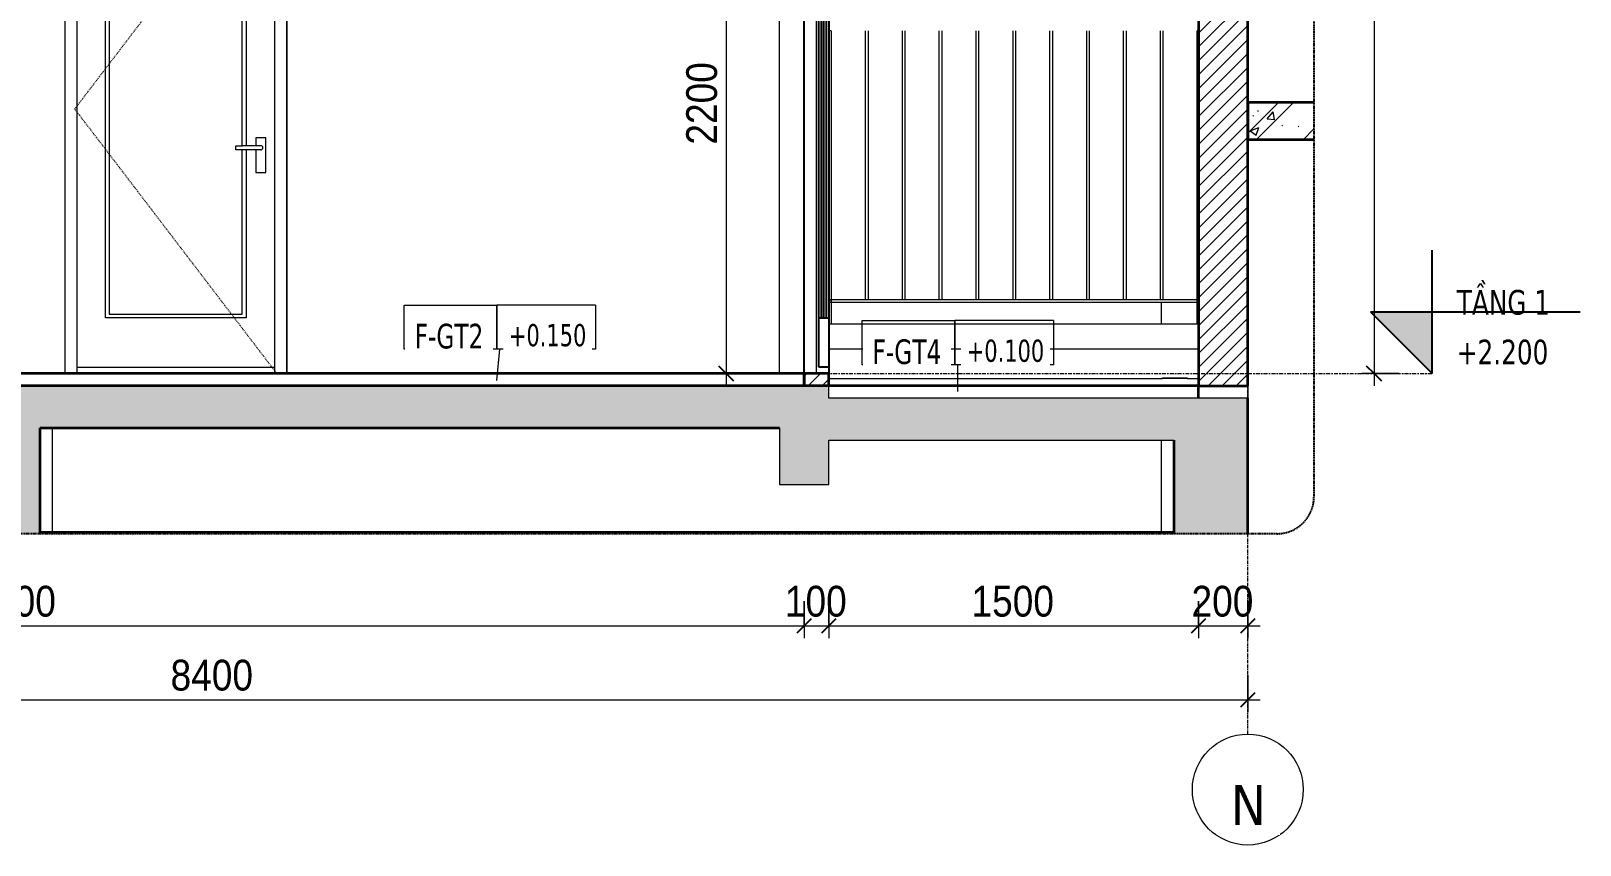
# Model space of a CAD drawing. Header units: millimetres. Extents: x 31157 to 224036, y 218 to 80529.
# Drawn here: x 102075 to 108360, y 287 to 3590 of the extents above; entities that cross this region are included whole.
import ezdxf

# ---------------------------------------------------------------- set-up
doc = ezdxf.new("R2010")
doc.units = ezdxf.units.MM
for name, pattern in [('Centre', [31.75, 6.35, -4.7625, 15.875, -4.7625]), ('Dash', [6, 3, -3]), ('Grid Line', [22.225, 12.7, -3.175, 3.175, -3.175]), ('Hidden', [7.14375, 4.7625, -2.38125])]:
    doc.linetypes.add(name, pattern=pattern)
for name, color, linetype, lineweight in [('0-5', 170, 'Continuous', 5), ('A-ANNO-DIMS', 211, 'Continuous', 9), ('A-ANNO-DIMS-50', 211, 'Continuous', 9), ('A-CLNG-1', 250, 'Continuous', 35), ('A-CLNG-PATT-3', 13, 'Continuous', 18), ('A-DETL-GENF', 92, 'Continuous', 18), ('A-DETL-GENF-4', 92, 'Hidden', 25), ('A-DETL-GENF-5', 9, 'Continuous', 18), ('A-DETL-GENF-HDLN-1', 7, 'Dash', 18), ('A-DETL-MEDM', 33, 'Continuous', 35), ('A-DETL-THIN', 151, 'Continuous', 18), ('A-DOOR', 31, 'Continuous', 18), ('A-DOOR-1', 7, 'Continuous', 18), ('A-DOOR-3', 90, 'Continuous', 25), ('A-FLOR-FNSH-1', 250, 'Continuous', 35), ('A-FLOR-HRAL', 11, 'Continuous', 18), ('A-FLOR-HRAL-2', 7, 'Continuous', 18), ('A-FLOR-IDEN', 11, 'Continuous', 9), ('A-FLOR-LEVL', 51, 'Continuous', 9), ('A-FLOR-LEVL-1', 51, 'Continuous', 25), ('A-FLOR-LEVL-2', 51, 'Centre', 9), ('A-FLOR-PATT-1', 253, 'Continuous', 18), ('A-WALL', 113, 'Continuous', 18), ('A-WALL-5', 7, 'Continuous', 18), ('A-WALL-6', 250, 'Continuous', 35), ('A-WALL-PATT-1', 9, 'Continuous', 18), ('A-WALL-PATT-2', 111, 'Continuous', 18), ('M-EQPM', 50, 'Continuous', 18), ('M-EQPM-2', 7, 'Continuous', 18), ('S-BEAM-2', 7, 'Continuous', 18), ('S-COLS-8', 7, 'Continuous', 18), ('S-GRID-1', 1, 'Grid Line', 9), ('S-GRID-IDEN', 1, 'Continuous', 9)]:
    doc.layers.add(name, color=color, linetype=linetype, lineweight=lineweight)
doc.styles.add('Tahoma', font='tahoma.ttf', dxfattribs={"width": 0.8, "height": 100})
doc.styles.add('Tahoma_1', font='tahoma.ttf', dxfattribs={"width": 0.8, "height": 90})
doc.styles.add('Tahoma_B', font='tahomabd.ttf', dxfattribs={"height": 162.5})
doc.styles.add('Tahoma_B_1', font='tahomabd.ttf', dxfattribs={"width": 0.85, "height": 100})
doc.styles.add('UTM Avo', font='', dxfattribs={"width": 0.9, "height": 125})
doc.styles.get('UTM Avo').set_extended_font_data('UTM Avo')
doc.dimstyles.new('1_Dim_chi_tiet_2_5', dxfattribs={"dimscale": 304.8, "dimtxt": 124.912619, "dimasz": 0.19685, "dimexe": 0.164042, "dimexo": 0.0625, "dimgap": 0.016404, "dimtad": 1, "dimdec": 0, "dimrnd": 5, "dimzin": 0, "dimdsep": 46, "dimtxsty": 'UTM Avo', "dimblk1": 'OBLIQUE', "dimblk2": 'OBLIQUE', "dimsah": 1, "dimcen": 0.09, "dimdle": 0.164042, "dimazin": 0, "dimtfac": 1, "dimtdec": 4, "dimtix": 1, "dimtmove": 0, "dimatfit": 3, "dimfxl": 0.328084, "dimfxlon": 1, "dimtvp": 1, "dimtolj": 1, "dimtzin": 0, "dimarcsym": 2})
pattern_1 = [(50, (100098.27, 15875), (364.368, -31.8783), [38.1, -419.1]), (355, (100098.27, 15875), (-70.486, 382.113), [30.48, -335.28]), (100.451, (100128.63, 15872.34), (293.885, 350.233), [32.38, -356.18]), (46.184, (100098.27, 15976.6), (542.158, -84.086), [57.15, -628.65]), (96.636, (100143.45, 15969.6), (474.805, 494.855), [48.57, -534.27]), (351.184, (100098.27, 15976.6), (474.81, 494.85), [45.72, -502.92]), (21, (100149.07, 15951.2), (303.2285, -204.5305), [38.1, -419.1]), (326, (100149.07, 15951.2), (123.604, 368.376), [30.48, -335.28]), (71.451, (100174.34, 15934.16), (426.834, 163.843), [32.38, -356.18]), (37.5, (100098.27, 15875), (6.1766, 169.1102), [3.353, -327.863, 3.353, -337.007, -336.55]), (37.5, (100098.27, 15875), (6.1766, 169.1102), [-671.576, 3.353, -333.197]), (7.5, (100098.27, 15875), (133.6389, 200.3615), [3.353, -190.703, 3.353, -320.243, -128.27]), (7.5, (100098.27, 15875), (133.6389, 200.3615), [-517.652, 3.353, -124.917]), (327.5, (99984.99, 15875), (271.1818, -11.4584), [3.353, -123.647, 3.353, -392.887, -525.78]), (327.5, (99984.99, 15875), (271.1818, -11.4584), [-523.24, 3.353, -522.427]), (317.5, (99934.19, 15875), (296.2585, 50.853), [3.353, -161.747, 3.353, -259.791, -373.38]), (317.5, (99934.19, 15875), (296.2585, 50.853), [-428.244, 3.353, -370.027]), (45, (100098.27, 15875), (-125.7236, 125.7236), []), (45, (100098.27, 16065.5), (-125.7236, 125.7236), [])]

# ---------------------------------------------------------------- blocks, each defined once
blk = doc.blocks.new('NCV_TKTC_KET CAU_rvt-6-TKCS_CĂN HỘ LOẠI 2 - MẶT CẮT 5')
at = {"layer": 'S-BEAM-2'}
blk.add_line((76536.9, 2300), (78036.9, 2300), dxfattribs=at)
at = {"layer": 'S-COLS-8'}
for p, q in [((77886.9, 2400), (77886.9, 2490)), ((73386.9, 1555), (73386.9, 1980)), ((77886.9, 1555), (77886.9, 1930))]:
    blk.add_line(p, q, dxfattribs=at)
blk = doc.blocks.new('DOOR_CW_01 CANH MO-PANEL KINH - DIW_01-900x2200-CỬA GỖ VÂN LAMINATE-V63-TKCS_CĂN HỘ LOẠI 2 - MẶT CẮT 5')
at = {"layer": 'A-DETL-GENF-HDLN-1'}
for p, q in [((73476.9, 3273.5), (74296.9, 4347)), ((74296.9, 2200), (73476.9, 3273.5))]:
    blk.add_line(p, q, dxfattribs=at)
at = {"layer": 'A-DOOR-1'}
for p, q in [((74336.9, 4400), (73436.9, 4400)), ((73436.9, 4400), (73436.9, 2200)), ((74336.9, 2200), (74336.9, 4400)), ((73486.9, 2200), (73486.9, 4350)), ((73486.9, 4350), (74286.9, 4350)), ((74286.9, 4350), (74286.9, 2200)), ((73601.9, 4158), (74171.9, 4158)), ((73601.9, 2426), (73601.9, 4158)), ((74171.9, 4158), (74171.9, 3124.5)), ((74156.9, 4143), (73616.9, 4143)), ((73616.9, 4143), (73616.9, 2441)), ((74156.9, 3124.5), (74156.9, 4143)), ((74212.2, 3156), (74212.2, 3124.5)), ((74251.7, 3156), (74212.2, 3156)), ((74251.7, 3016), (74251.7, 3156)), ((74131.1, 3124.5), (74156.9, 3124.5)), ((74131.1, 3107.5), (74131.1, 3124.5)), ((74156.9, 3107.5), (74131.1, 3107.5)), ((74231.9, 3124.5), (74156.9, 3124.5)), ((74156.9, 2441), (74156.9, 3107.5)), ((74231.9, 3107.5), (74156.9, 3107.5)), ((74171.9, 3107.5), (74171.9, 2426)), ((74212.2, 3107.5), (74212.2, 3016)), ((74212.2, 3016), (74251.7, 3016)), ((74171.9, 2426), (73601.9, 2426)), ((73616.9, 2441), (74156.9, 2441)), ((73486.9, 2226), (74286.9, 2226))]:
    blk.add_line(p, q, dxfattribs=at)
for start, end in [(0, 90), (270, 360)]:
    blk.add_arc((74231.9, 3116), 8.5, start, end, dxfattribs=at)
blk = doc.blocks.new('THU NUOC - THU NUOC-455054-TKCS_CĂN HỘ LOẠI 2 - MẶT CẮT 5')
at = {"layer": 'M-EQPM-2'}
for p, q in [((69483.7, 5583.2), (69583.7, 5583.2)), ((69483.7, 5580), (69483.7, 5583.2)), ((69583.7, 5580), (69483.7, 5580)), ((69583.7, 5583.2), (69583.7, 5580))]:
    blk.add_line(p, q, dxfattribs=at)
blk = doc.blocks.new('Railing - 10mm-457212-TKCS_CĂN HỘ LOẠI 2 - MẶT CẮT 5')
at = {"layer": 'A-FLOR-HRAL-2'}
for p, q in [((69320.7, 2500), (69320.7, 3590)), ((69330.7, 3590), (69330.7, 2500))]:
    blk.add_line(p, q, dxfattribs=at)
blk = doc.blocks.new('Railing - 50 x 10mm-V64-TKCS_CĂN HỘ LOẠI 2 - MẶT CẮT 5')
at = {"layer": 'A-FLOR-HRAL-2'}
for q in [(76536.9, 3590), (76546.5, 2400)]:
    blk.add_line((76546.5, 3590), q, dxfattribs=at)
blk = doc.blocks.new('Railing - 50 x 10mm-V65-TKCS_CĂN HỘ LOẠI 2 - MẶT CẮT 5')
at = {"layer": 'A-FLOR-HRAL-2'}
for p in [(78036.9, 3590), (78031.9, 2400)]:
    blk.add_line(p, (78031.9, 3590), dxfattribs=at)
blk = doc.blocks.new('Railing - Railing-987307-TKCS_CĂN HỘ LOẠI 2 - MẶT CẮT 5')
at = {"layer": 'A-FLOR-HRAL-2'}
for p, q in [((76541.5, 2490), (76541.5, 2500)), ((76541.5, 2500), (78036.9, 2500)), ((76541.5, 2490), (78036.9, 2490))]:
    blk.add_line(p, q, dxfattribs=at)
for name, p in [('Railing - 50 x 10mm-V64-TKCS_CĂN HỘ LOẠI 2 - MẶT CẮT 5', (0, 0)), ('Railing - 10mm-457212-TKCS_CĂN HỘ LOẠI 2 - MẶT CẮT 5', (7365.4, 0)), ('Railing - 10mm-457212-TKCS_CĂN HỘ LOẠI 2 - MẶT CẮT 5', (7514.9, 0)), ('Railing - 10mm-457212-TKCS_CĂN HỘ LOẠI 2 - MẶT CẮT 5', (7664.5, 0)), ('Railing - 10mm-457212-TKCS_CĂN HỘ LOẠI 2 - MẶT CẮT 5', (7814, 0)), ('Railing - 10mm-457212-TKCS_CĂN HỘ LOẠI 2 - MẶT CẮT 5', (7963.6, 0)), ('Railing - 10mm-457212-TKCS_CĂN HỘ LOẠI 2 - MẶT CẮT 5', (8113.1, 0)), ('Railing - 10mm-457212-TKCS_CĂN HỘ LOẠI 2 - MẶT CẮT 5', (8262.7, 0)), ('Railing - 10mm-457212-TKCS_CĂN HỘ LOẠI 2 - MẶT CẮT 5', (8412.2, 0)), ('Railing - 10mm-457212-TKCS_CĂN HỘ LOẠI 2 - MẶT CẮT 5', (8561.7, 0)), ('Railing - 50 x 10mm-V65-TKCS_CĂN HỘ LOẠI 2 - MẶT CẮT 5', (0, 0))]:
    blk.add_blockref(name, p)
blk = doc.blocks.new('DOOR_CW_01 CANH MO-PANEL KINH - DIG_01-900x2200-CỬA NHÔM KÍNH-400860-TKCS_CĂN HỘ LOẠI 2 - MẶT CẮT 5')
at = {"layer": 'A-DOOR-1'}
for p, q in [((76436.9, 2200), (76436.9, 4350)), ((76486.9, 2200), (76486.9, 4350)), ((76536.9, 2200), (76536.9, 4360))]:
    blk.add_line(p, q, dxfattribs=at)
at = {"layer": 'A-DOOR-3'}
for p, q in [((76536.9, 4400), (76316.9, 4400)), ((76436.9, 2200), (76436.9, 4400)), ((76436.9, 2200), (76436.9, 4400)), ((76436.9, 4400), (76436.9, 4350)), ((76536.9, 4400), (76436.9, 4400)), ((76536.9, 4400), (76536.9, 2200)), ((76536.9, 4400), (76536.9, 2200)), ((76536.9, 4360), (76536.9, 4400)), ((76536.9, 4360), (76436.9, 4360)), ((76436.9, 4350), (76486.9, 4350)), ((76486.9, 4350), (76486.9, 4360)), ((76486.9, 4360), (76536.9, 4360)), ((76536.9, 4360), (76496.9, 4360)), ((76496.9, 2226), (76496.9, 4360)), ((76536.9, 4158), (76496.9, 4158)), ((76506.9, 2426), (76506.9, 4158)), ((76516.9, 2426), (76516.9, 4158)), ((76526.9, 2426), (76526.9, 4158)), ((76496.9, 2426), (76536.9, 2426)), ((76536.9, 2226), (76496.9, 2226))]:
    blk.add_line(p, q, dxfattribs=at)
blk = doc.blocks.new('NCV_TKTC_TANG 1_rvt-6-TKCS_CĂN HỘ LOẠI 2 - MẶT CẮT 5')
at = {"layer": 'A-WALL-PATT-1'}
h = blk.add_hatch(dxfattribs=at)
h.set_pattern_fill('FP_16', color=256, style=0, pattern_type=2)
h.set_pattern_definition([(45, (71323.108, 15875), (-28.28427, 28.28427), [])])
h.paths.add_polyline_path([(76536.9, 2150), (76536.9, 2200), (76436.9, 2200), (76436.9, 2150), (76486.9, 2150)])
h.paths.add_polyline_path([(76526.9, 4400), (76536.9, 4400), (76536.9, 5150), (76436.9, 5150), (76436.9, 4400), (76446.9, 4400)])
h.paths.add_polyline_path([(76526.9, 4410), (76446.9, 4410), (76446.9, 4520), (76526.9, 4520), (76526.9, 4498)])
at = {"layer": 'A-FLOR-FNSH-1'}
for p, q in [((76436.9, 2200), (70036.9, 2200)), ((76436.9, 2150), (76436.9, 2200)), ((76536.9, 2200), (76436.9, 2200)), ((76436.9, 2200), (76436.9, 2150)), ((76536.9, 2150), (76536.9, 2200)), ((78036.9, 2150), (76536.9, 2150)), ((78036.9, 2100), (78036.9, 2150))]:
    blk.add_line(p, q, dxfattribs=at)
at = {"layer": 'A-WALL-5'}
for p, q in [((74336.9, 4400), (74336.9, 2300)), ((78036.9, 2400), (76536.9, 2400)), ((74336.9, 2300), (74336.9, 2200)), ((76536.9, 2180), (77890.3, 2180)), ((77990.3, 2180), (78036.9, 2180))]:
    blk.add_line(p, q, dxfattribs=at)
at = {"layer": 'A-WALL-6'}
for p, q in [((76436.9, 2200), (76436.9, 2150)), ((76536.9, 2200), (76436.9, 2200)), ((76536.9, 2150), (76536.9, 2200))]:
    blk.add_line(p, q, dxfattribs=at)
at = {"layer": 'S-COLS-8'}
for p, q in [((73436.9, 4700), (73436.9, 2200)), ((76336.9, 2200), (76336.9, 4700))]:
    blk.add_line(p, q, dxfattribs=at)
at = {"layer": 'A-DOOR'}
for name in ['DOOR_CW_01 CANH MO-PANEL KINH - DIW_01-900x2200-CỬA GỖ VÂN LAMINATE-V63-TKCS_CĂN HỘ LOẠI 2 - MẶT CẮT 5', 'DOOR_CW_01 CANH MO-PANEL KINH - DIG_01-900x2200-CỬA NHÔM KÍNH-400860-TKCS_CĂN HỘ LOẠI 2 - MẶT CẮT 5']:
    blk.add_blockref(name, (0, 0), dxfattribs=at)
at = {"layer": 'A-FLOR-HRAL'}
blk.add_blockref('Railing - Railing-987307-TKCS_CĂN HỘ LOẠI 2 - MẶT CẮT 5', (0, 0), dxfattribs=at)
at = {"layer": 'M-EQPM'}
blk.add_blockref('THU NUOC - THU NUOC-455054-TKCS_CĂN HỘ LOẠI 2 - MẶT CẮT 5', (8406.6, -3400), dxfattribs=at)
blk = doc.blocks.new('BORDER VIEW - BORDER VIEW-2582421-TKCS_CĂN HỘ LOẠI 2 - MẶT CẮT 5')
at = {"layer": 'A-DETL-GENF-4'}
for p, q in [((78505.4, 5956.4), (78505.4, 1700)), ((78355.4, 1550), (69441.9, 1550))]:
    blk.add_line(p, q, dxfattribs=at)
blk.add_arc((78355.4, 1700), 150, 270, 360, dxfattribs=at)
blk = doc.blocks.new('Level - CAO ĐỘ LEVEL-350587-TKCS_CĂN HỘ LOẠI 2 - MẶT CẮT 5')
at = {"layer": 'A-FLOR-LEVL'}
blk.add_hatch(color=256, dxfattribs=at).paths.add_polyline_path([(78985, 2450), (78985, 2200), (78735, 2450)])
at = {"layer": 'A-FLOR-LEVL-1'}
for p, q in [((78985, 2200), (78985, 2700)), ((78735, 2450), (78985, 2200)), ((78735, 2450), (79585, 2450))]:
    blk.add_line(p, q, dxfattribs=at)
blk = doc.blocks.new('Grid - M_Grid Head - Circle-353313-TKCS_CĂN HỘ LOẠI 2 - MẶT CẮT 5')
at = {"layer": 'S-GRID-IDEN'}
blk.add_circle((69936.9, 511.9), 225, dxfattribs=at)
blk = doc.blocks.new('DIMBLOCK100-TKCS_CĂN HỘ LOẠI 2 - MẶT CẮT 5')
at = {"layer": 'A-ANNO-DIMS-50'}
for p, q in [((98812.1, 1276.3), (98812.1, 1126.3)), ((98812.1, 1176.3), (98812.1, 1276.3)), ((105212.1, 1276.3), (105212.1, 1126.3)), ((105212.1, 1176.3), (105212.1, 1276.3)), ((98812.1, 1176.3), (105212.1, 1176.3))]:
    blk.add_line(p, q, dxfattribs=at)
at = {"layer": 'A-ANNO-DIMS-50', "lineweight": 25}
for p, q in [((98812.1, 1176.3), (98842.1, 1206.3)), ((105212.1, 1176.3), (105242.1, 1206.3)), ((98812.1, 1176.3), (98782.1, 1146.3)), ((105212.1, 1176.3), (105182.1, 1146.3))]:
    blk.add_line(p, q, dxfattribs=at)
at = {"layer": 'A-ANNO-DIMS-50', "color": 0, "insert": (101840.9, 1338.7), "char_height": 125, "width": 410.824, "attachment_point": 1, "line_spacing_factor": 1.110334, "style": 'UTM Avo'}
blk.add_mtext('6400', dxfattribs=at)
blk = doc.blocks.new('_Oblique')
at = {"color": 0, "linetype": 'ByBlock', "lineweight": -2}
blk.add_line((-0.5, -0.5), (0.5, 0.5), dxfattribs=at)
blk = doc.blocks.new('DIMBLOCK101-TKCS_CĂN HỘ LOẠI 2 - MẶT CẮT 5')
at = {"layer": 'A-ANNO-DIMS-50'}
for p, q in [((105212.1, 1276.3), (105212.1, 1126.3)), ((105212.1, 1176.3), (105212.1, 1276.3)), ((105312.1, 1276.3), (105312.1, 1126.3)), ((105312.1, 1176.3), (105312.1, 1276.3)), ((105212.1, 1176.3), (105312.1, 1176.3))]:
    blk.add_line(p, q, dxfattribs=at)
at = {"layer": 'A-ANNO-DIMS-50', "lineweight": 25}
for p, q in [((105212.1, 1176.3), (105242.1, 1206.3)), ((105312.1, 1176.3), (105342.1, 1206.3)), ((105212.1, 1176.3), (105182.1, 1146.3)), ((105312.1, 1176.3), (105282.1, 1146.3))]:
    blk.add_line(p, q, dxfattribs=at)
at = {"layer": 'A-ANNO-DIMS-50', "color": 0, "insert": (105133.7, 1338.7), "char_height": 125, "width": 308.118, "attachment_point": 1, "line_spacing_factor": 1.110334, "style": 'UTM Avo'}
blk.add_mtext('100', dxfattribs=at)
blk = doc.blocks.new('DIMBLOCK102-TKCS_CĂN HỘ LOẠI 2 - MẶT CẮT 5')
at = {"layer": 'A-ANNO-DIMS-50'}
for p, q in [((105312.1, 1276.3), (105312.1, 1126.3)), ((105312.1, 1176.3), (105312.1, 1276.3)), ((106812.1, 1276.3), (106812.1, 1126.3)), ((106812.1, 1176.3), (106812.1, 1276.3)), ((105312.1, 1176.3), (106812.1, 1176.3))]:
    blk.add_line(p, q, dxfattribs=at)
at = {"layer": 'A-ANNO-DIMS-50', "lineweight": 25}
for p, q in [((105312.1, 1176.3), (105342.1, 1206.3)), ((106812.1, 1176.3), (106842.1, 1206.3)), ((105312.1, 1176.3), (105282.1, 1146.3)), ((106812.1, 1176.3), (106782.1, 1146.3))]:
    blk.add_line(p, q, dxfattribs=at)
at = {"layer": 'A-ANNO-DIMS-50', "color": 0, "insert": (105890.9, 1338.7), "char_height": 125, "width": 410.824, "attachment_point": 1, "line_spacing_factor": 1.110334, "style": 'UTM Avo'}
blk.add_mtext('1500', dxfattribs=at)
blk = doc.blocks.new('DIMBLOCK103-TKCS_CĂN HỘ LOẠI 2 - MẶT CẮT 5')
at = {"layer": 'A-ANNO-DIMS-50'}
for p, q in [((106812.1, 1276.3), (106812.1, 1126.3)), ((106812.1, 1176.3), (106812.1, 1276.3)), ((107012.1, 1276.3), (107012.1, 1126.3)), ((107012.1, 1176.3), (107012.1, 1276.3)), ((106812.1, 1176.3), (107062.1, 1176.3))]:
    blk.add_line(p, q, dxfattribs=at)
at = {"layer": 'A-ANNO-DIMS-50', "lineweight": 25}
for p, q in [((106812.1, 1176.3), (106842.1, 1206.3)), ((107012.1, 1176.3), (107042.1, 1206.3)), ((106812.1, 1176.3), (106782.1, 1146.3)), ((107012.1, 1176.3), (106982.1, 1146.3))]:
    blk.add_line(p, q, dxfattribs=at)
at = {"layer": 'A-ANNO-DIMS-50', "color": 0, "insert": (106783.7, 1338.7), "char_height": 125, "width": 308.118, "attachment_point": 1, "line_spacing_factor": 1.110334, "style": 'UTM Avo'}
blk.add_mtext('200', dxfattribs=at)
blk = doc.blocks.new('DIMBLOCK104-TKCS_CĂN HỘ LOẠI 2 - MẶT CẮT 5')
at = {"layer": 'A-ANNO-DIMS-50'}
for p, q in [((98612.1, 976.3), (98612.1, 826.3)), ((98612.1, 876.3), (98612.1, 976.3)), ((107012.1, 976.3), (107012.1, 826.3)), ((107012.1, 876.3), (107012.1, 976.3)), ((98562.1, 876.3), (107062.1, 876.3))]:
    blk.add_line(p, q, dxfattribs=at)
at = {"layer": 'A-ANNO-DIMS-50', "lineweight": 25}
for p, q in [((98612.1, 876.3), (98642.1, 906.3)), ((107012.1, 876.3), (107042.1, 906.3)), ((98612.1, 876.3), (98582.1, 846.3)), ((107012.1, 876.3), (106982.1, 846.3))]:
    blk.add_line(p, q, dxfattribs=at)
at = {"layer": 'A-ANNO-DIMS-50', "color": 0, "insert": (102640.9, 1038.7), "char_height": 125, "width": 410.824, "attachment_point": 1, "line_spacing_factor": 1.110334, "style": 'UTM Avo'}
blk.add_mtext('8400', dxfattribs=at)
blk = doc.blocks.new('DIMBLOCK105-TKCS_CĂN HỘ LOẠI 2 - MẶT CẮT 5')
at = {"layer": 'A-ANNO-DIMS-50'}
for p, q in [((107624.4, 5600), (107474.4, 5600)), ((107524.4, 5650), (107524.4, 2150)), ((107524.4, 5600), (107624.4, 5600)), ((107624.4, 2200), (107474.4, 2200)), ((107524.4, 2200), (107624.4, 2200))]:
    blk.add_line(p, q, dxfattribs=at)
at = {"layer": 'A-ANNO-DIMS-50', "lineweight": 25}
for p, q in [((107524.4, 5600), (107494.4, 5630)), ((107524.4, 5600), (107554.4, 5570)), ((107524.4, 2200), (107494.4, 2230)), ((107524.4, 2200), (107554.4, 2170))]:
    blk.add_line(p, q, dxfattribs=at)
at = {"layer": 'A-ANNO-DIMS-50', "color": 0, "insert": (107362, 3728.8), "char_height": 125, "width": 410.824, "attachment_point": 1, "rotation": 90, "line_spacing_factor": 1.110334, "style": 'UTM Avo'}
blk.add_mtext('3400', dxfattribs=at)
blk = doc.blocks.new('DIMBLOCK106-TKCS_CĂN HỘ LOẠI 2 - MẶT CẮT 5')
at = {"layer": 'A-ANNO-DIMS-50'}
for p, q in [((104995.7, 4400), (104845.7, 4400)), ((104895.7, 4450), (104895.7, 2150)), ((104895.7, 4400), (104995.7, 4400)), ((104995.7, 2200), (104845.7, 2200)), ((104895.7, 2200), (104995.7, 2200))]:
    blk.add_line(p, q, dxfattribs=at)
at = {"layer": 'A-ANNO-DIMS-50', "lineweight": 25}
for p, q in [((104895.7, 4400), (104865.7, 4430)), ((104895.7, 4400), (104925.7, 4370)), ((104895.7, 2200), (104865.7, 2230)), ((104895.7, 2200), (104925.7, 2170))]:
    blk.add_line(p, q, dxfattribs=at)
at = {"layer": 'A-ANNO-DIMS-50', "color": 0, "insert": (104733.3, 3128.8), "char_height": 125, "width": 410.824, "attachment_point": 1, "rotation": 90, "line_spacing_factor": 1.110334, "style": 'UTM Avo'}
blk.add_mtext('2200', dxfattribs=at)
blk = doc.blocks.new('TAG SAN - TTG - TAG FFL-4075299-TKCS_CĂN HỘ LOẠI 2 - MẶT CẮT 5')
at = {"layer": 'A-FLOR-IDEN'}
for p, q in [((74814, 2299.1), (74814, 2477.9)), ((74814, 2477.9), (75190, 2477.9)), ((75190, 2477.9), (75190, 2299.1)), ((75590, 2477.9), (75190, 2477.9)), ((75190, 2299.1), (75190, 2477.9)), ((75590, 2477.9), (75590, 2299.1)), ((75190, 2299.1), (74814, 2299.1)), ((75590, 2299.1), (75190, 2299.1))]:
    blk.add_line(p, q, dxfattribs=at)

msp = doc.modelspace()

# ---------------------------------------------------------------- hatches: boundary and pattern name
at = {"layer": 'A-CLNG-PATT-3'}
h = msp.add_hatch(dxfattribs=at)
h.set_pattern_fill('FP_21', color=256, style=0, pattern_type=2)
h.set_pattern_definition([(0, (100098.27, 15875), (406.4, 101.6), [16.764, -288.036, 16.764, -288.036, -1625.6]), (0, (100098.27, 15875), (406.4, 101.6), [-609.6, 16.764, -592.836, 16.764, -288.036, -711.2]), (0, (100098.27, 15875), (406.4, 101.6), [-1524, 16.764, -186.436, 16.764, -491.236]), (120, (100250.67, 15925.8), (-291.1882, 301.1527), [16.764, -288.036, 16.764, -288.036, -1625.6]), (120, (100250.67, 15925.8), (-291.1882, 301.1527), [-609.6, 16.764, -592.836, 16.764, -288.036, -711.2]), (120, (100250.67, 15925.8), (-291.1882, 301.1527), [-1524, 16.764, -186.436, 16.764, -491.236]), (240, (100301.47, 16129), (-115.2118, -402.7527), [16.764, -288.036, 16.764, -288.036, -1625.6]), (240, (100301.47, 16129), (-115.2118, -402.7527), [-609.6, 16.764, -592.836, 16.764, -288.036, -711.2]), (240, (100301.47, 16129), (-115.2118, -402.7527), [-1524, 16.764, -186.436, 16.764, -491.236])])
h.paths.add_polyline_path([(98217.1, 1550), (98558.4, 1550), (98558.4, 1555), (98179.1, 1555), (98208.8, 1551.1)])
h.paths.add_polyline_path([(106710.8, 1550), (106710.8, 1555), (102112, 1555), (102112, 1550), (106701, 1550)])
h.paths.add_polyline_path([(98858.4, 1550), (101812, 1550), (101812, 1555), (98858.4, 1555), (98858.4, 1551)])
at = {"layer": 'A-DETL-GENF-5'}
h = msp.add_hatch(dxfattribs=at)
h.set_pattern_fill('FP_17', color=256, style=0, pattern_type=2)
h.set_pattern_definition(pattern_1)
h.paths.add_polyline_path([(106712.1, 1550), (107012.1, 1550), (107012.1, 2100), (105312.1, 2100), (105312.1, 2150), (98612.1, 2150), (98612.1, 2100), (98067.1, 2100), (98067.1, 1930), (98558.4, 1930), (98558.4, 1550), (98858.4, 1550), (98858.4, 1980), (101812, 1980), (101812, 1550), (102112, 1550), (102112, 1980), (105112.1, 1980), (105112.1, 1750), (105312.1, 1750), (105312.1, 1930), (106712.1, 1930), (106712.1, 1555)])
at = {"layer": 'A-FLOR-PATT-1'}
h = msp.add_hatch(dxfattribs=at)
h.set_pattern_fill('FP_17', color=256, style=0, pattern_type=2)
h.set_pattern_definition(pattern_1)
h.paths.add_polyline_path([(107280.6, 3150), (107280.6, 3300), (107012.1, 3300), (107012.1, 3150), (107237.1, 3150)])
h = msp.add_hatch(dxfattribs=at)
h.set_pattern_fill('FP_17', color=256, style=0, pattern_type=2)
h.set_pattern_definition(pattern_1)
h.paths.add_polyline_path([(107280.6, 3150), (107280.6, 3300), (107012.1, 3300), (107012.1, 3150), (107237.1, 3150)])
at = {"layer": 'A-WALL-PATT-2'}
h = msp.add_hatch(dxfattribs=at)
h.set_pattern_fill('FP_16', color=256, style=0, pattern_type=2)
h.set_pattern_definition([(45, (100098.27, 15875), (-28.28427, 28.28427), [])])
h.paths.add_polyline_path([(107012.1, 2150), (107012.1, 4950), (106812.1, 4950), (106812.1, 2150), (106860.4, 2150)])

# ---------------------------------------------------------------- linework, layer by layer
at = {"layer": 'A-CLNG-1'}
for p, q in [((106710.8, 1555), (102112, 1555)), ((106710.8, 1550), (106710.8, 1555))]:
    msp.add_line(p, q, dxfattribs=at)
at = {"layer": 'A-DETL-MEDM'}
for p, q in [((105312.1, 2150), (98612.1, 2150)), ((107012.1, 1550), (107012.1, 2100)), ((102112, 1550), (102112, 1980)), ((102112, 1980), (105112.1, 1980)), ((106712.1, 1930), (106712.1, 1550))]:
    msp.add_line(p, q, dxfattribs=at)
at = {"layer": 'A-DETL-THIN'}
for p, q in [((105312.1, 2100), (105312.1, 2150)), ((107012.1, 2100), (105312.1, 2100)), ((105112.1, 1980), (105112.1, 1750)), ((105312.1, 1750), (105312.1, 1930)), ((105312.1, 1930), (106712.1, 1930)), ((105112.1, 1750), (105312.1, 1750))]:
    msp.add_line(p, q, dxfattribs=at)
at = {"layer": 'A-FLOR-FNSH-1'}
for p, q in [((107280.6, 3300), (107012.1, 3300)), ((107012.1, 3300), (107012.1, 3150)), ((107012.1, 3150), (107280.6, 3150))]:
    msp.add_line(p, q, dxfattribs=at)
at = {"layer": 'A-FLOR-IDEN'}
for p, q in [((103965.2, 2172.2), (103977.2, 2299.1)), ((105835.1, 2126.6), (105835.1, 2235.9))]:
    msp.add_line(p, q, dxfattribs=at)
at = {"layer": 'A-FLOR-LEVL-2'}
msp.add_line((97635.6, 2200), (107760.1, 2200), dxfattribs=at)
at = {"layer": 'A-WALL'}
msp.add_line((107012.1, 2150), (107012.1, 2100), dxfattribs=at)
at = {"layer": 'A-WALL-6'}
for p, q in [((106812.1, 4950), (106812.1, 2150)), ((107012.1, 2150), (107012.1, 4950)), ((106812.1, 2150), (107012.1, 2150))]:
    msp.add_line(p, q, dxfattribs=at)
at = {"layer": 'S-GRID-1'}
for p, q in [((107012.1, 1986.9), (107012.1, 5631.6)), ((107012.1, 736.9), (107012.1, 1986.9))]:
    msp.add_line(p, q, dxfattribs=at)

# ---------------------------------------------------------------- block references
at = {"layer": '0-5'}
for name in ['NCV_TKTC_KET CAU_rvt-6-TKCS_CĂN HỘ LOẠI 2 - MẶT CẮT 5', 'NCV_TKTC_TANG 1_rvt-6-TKCS_CĂN HỘ LOẠI 2 - MẶT CẮT 5']:
    msp.add_blockref(name, (28775.2, 0), dxfattribs=at)
at = {"layer": 'A-DETL-GENF'}
msp.add_blockref('BORDER VIEW - BORDER VIEW-2582421-TKCS_CĂN HỘ LOẠI 2 - MẶT CẮT 5', (28775.2, 0), dxfattribs=at)
at = {"layer": 'A-FLOR-IDEN'}
for p in [(28775.2, 0), (30633, -63.2)]:
    msp.add_blockref('TAG SAN - TTG - TAG FFL-4075299-TKCS_CĂN HỘ LOẠI 2 - MẶT CẮT 5', p, dxfattribs=at)
at = {"layer": 'A-FLOR-LEVL-1'}
msp.add_blockref('Level - CAO ĐỘ LEVEL-350587-TKCS_CĂN HỘ LOẠI 2 - MẶT CẮT 5', (28775.2, 0), dxfattribs=at)
at = {"layer": 'S-GRID-IDEN'}
msp.add_blockref('Grid - M_Grid Head - Circle-353313-TKCS_CĂN HỘ LOẠI 2 - MẶT CẮT 5', (37075.2, 0), dxfattribs=at)

# ---------------------------------------------------------------- texts
at = {"layer": 'A-FLOR-LEVL', "char_height": 100, "line_spacing_factor": 0.996129, "style": 'Tahoma_B_1'}
for s, insert, width, attachment_point in [('\\pt510,1020,1530,2040,2550,3060,3570,4080,4590,5100,5610,6120,6630,7140,7650,8160,8670,9180,9690,10200,10710,11220,11730,12240,12750,13260,13770,14280,14790,15300,15810,16320;TẦNG 1', (107860.4, 2437.2), 452.625, 7), ('\\pt212.5,425,637.5,850,1062.5,1275,1487.5,1700,1912.5,2125,2337.5,2550,2762.5,2975,3187.5,3400,3612.5,3825,4037.5,4250,4462.5,4675,4887.5,5100,5312.5,5525,5737.5,5950,6162.5,6375,6587.5,6800;+2.200', (107860.4, 2337.5), 441.575, 1)]:
    msp.add_mtext(s, dxfattribs=dict(at, insert=insert, width=width, attachment_point=attachment_point))

# ---------------------------------------------------------------- dimensions: what is measured, and where the dimension line sits
at = {"layer": 'A-ANNO-DIMS'}
for base, p1, p2, override, picture, middle in [((107524.4, 2200), (107624.4, 5600), (107624.4, 2200), {"dimpost": '<>', "dimfxl": 3400}, 'DIMBLOCK105-TKCS_CĂN HỘ LOẠI 2 - MẶT CẮT 5', (107454.7, 3900)), ((104895.7, 2200), (104995.7, 4400), (104995.7, 2200), {"dimpost": '<>', "dimfxl": 2200}, 'DIMBLOCK106-TKCS_CĂN HỘ LOẠI 2 - MẶT CẮT 5', (104826, 3300))]:
    dim = msp.add_linear_dim(base=base, p1=p1, p2=p2, angle=90, dimstyle='1_Dim_chi_tiet_2_5', override=override, dxfattribs=at)
    dim.commit()
    dim.dimension.update_dxf_attribs({"geometry": picture, "text_midpoint": middle})
for base, p1, p2, override, picture, middle in [((105212.1, 1176.3), (98812.1, 1276.3), (105212.1, 1276.3), {"dimpost": '<>', "dimfxl": 6400}, 'DIMBLOCK100-TKCS_CĂN HỘ LOẠI 2 - MẶT CẮT 5', (102012.1, 1246)), ((105312.1, 1176.3), (105212.1, 1276.3), (105312.1, 1276.3), {"dimpost": '<>', "dimfxl": 100}, 'DIMBLOCK101-TKCS_CĂN HỘ LOẠI 2 - MẶT CẮT 5', (105262.1, 1246)), ((106812.1, 1176.3), (105312.1, 1276.3), (106812.1, 1276.3), {"dimpost": '<>', "dimfxl": 1500}, 'DIMBLOCK102-TKCS_CĂN HỘ LOẠI 2 - MẶT CẮT 5', (106062.1, 1246)), ((107012.1, 1176.3), (106812.1, 1276.3), (107012.1, 1276.3), {"dimpost": '<>', "dimfxl": 200}, 'DIMBLOCK103-TKCS_CĂN HỘ LOẠI 2 - MẶT CẮT 5', (106912.1, 1246)), ((107012.1, 876.3), (98612.1, 976.3), (107012.1, 976.3), {"dimpost": '<>', "dimfxl": 8400}, 'DIMBLOCK104-TKCS_CĂN HỘ LOẠI 2 - MẶT CẮT 5', (102812.1, 946))]:
    dim = msp.add_linear_dim(base=base, p1=p1, p2=p2, dimstyle='1_Dim_chi_tiet_2_5', override=override, dxfattribs=at)
    dim.commit()
    dim.dimension.update_dxf_attribs({"geometry": picture, "text_midpoint": middle})

# ---------------------------------------------------------------- next in the draw order: texts
at = {"layer": 'A-FLOR-IDEN', "attachment_point": 5, "line_spacing_factor": 0.996129, "bg_fill": 3, "box_fill_scale": 1.25, "bg_fill_color": 256, "bg_fill_true_color": 13158600, "bg_fill_transparency": 0}
for s, insert, char_height, width, style in [('\\pt4,8,12,16,20,24,28,32,36,40,44,48,52,56,60,64,68,72,76,80,84,88,92,96,100,104,108,112,116,120,124,128;F-GT2', (103770.8, 2350.9), 100, 306.8, 'Tahoma'), ('\\pt3.9996,8.0001,11.9997,16.0002,19.9998,24.0003,27.9999,32.0004,36,39.9996,44.0001,47.9997,52.0002,55.9998,60.0003,63.9999,68.0004,72,75.9996,80.0001,83.9997,88.0002,91.9998,96.0003,99.9999,104.0004,108,111.9996,116.0001,119.9997,124.0002,127.9998;+0.150', (104171, 2354.9), 90, 314.8, 'Tahoma_1'), ('\\pt4,8,12,16,20,24,28,32,36,40,44,48,52,56,60,64,68,72,76,80,84,88,92,96,100,104,108,112,116,120,124,128;F-GT4', (105628.7, 2287.6), 100, 306.8, 'Tahoma'), ('\\pt3.9996,8.0001,11.9997,16.0002,19.9998,24.0003,27.9999,32.0004,36,39.9996,44.0001,47.9997,52.0002,55.9998,60.0003,63.9999,68.0004,72,75.9996,80.0001,83.9997,88.0002,91.9998,96.0003,99.9999,104.0004,108,111.9996,116.0001,119.9997,124.0002,127.9998;+0.100', (106028.9, 2291.7), 90, 314.8, 'Tahoma_1')]:
    msp.add_mtext(s, dxfattribs=dict(at, insert=insert, char_height=char_height, width=width, style=style))
at = {"layer": 'S-GRID-IDEN', "insert": (107014.2, 449.5), "char_height": 162.5, "width": 175.5, "attachment_point": 5, "line_spacing_factor": 0.996129, "style": 'Tahoma_B', "bg_fill": 3, "box_fill_scale": 1.25, "bg_fill_color": 256, "bg_fill_true_color": 13158600, "bg_fill_transparency": 0}
msp.add_mtext('\\pt634.99962,1269.99925,1905.0005,2540.00013,3174.99975,3809.99937,4445.00062,5080.00025,5714.99987,6349.9995,6985.00075,7620.00037,8255,8889.99962,9524.99925,10160.0005,10795.00013,11429.99975,12064.99938,12700.00063,13335.00025,13969.99988,14604.9995,15240.00075,15875.00038,16510,17144.99963,17779.99925,18415.0005,19050.00013,19684.99975,20319.99938;N', dxfattribs=at)

doc.saveas('drawing.dxf')
